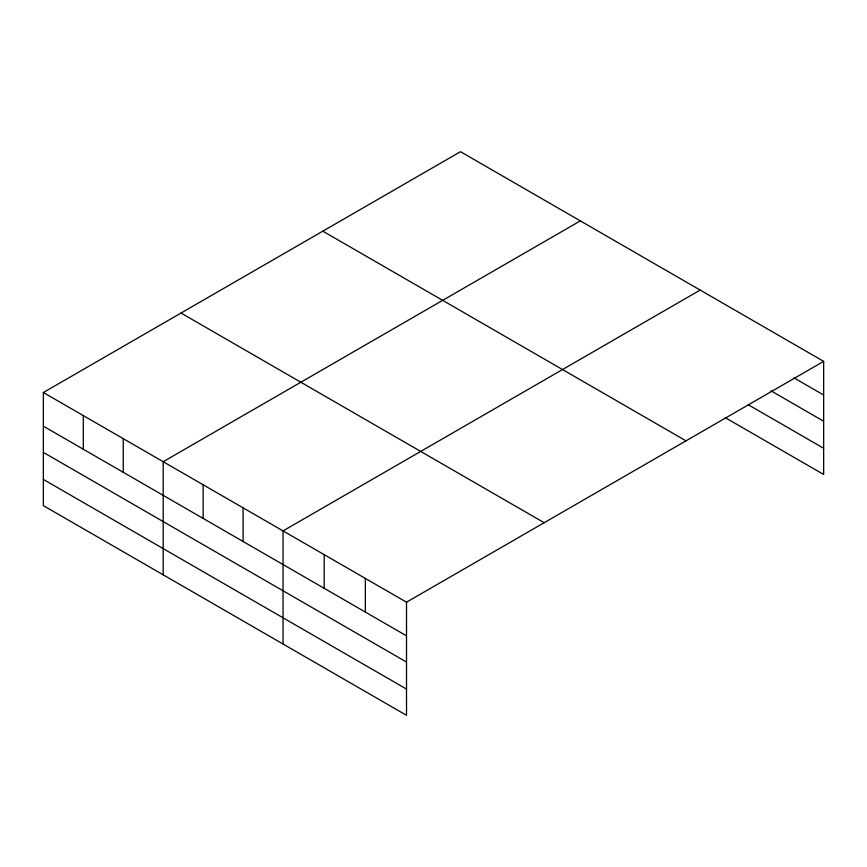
<?xml version="1.0" encoding="UTF-8"?>
<svg xmlns="http://www.w3.org/2000/svg" width="867" height="867" viewBox="0 0 867 867"><rect width="100%" height="100%" fill="white"/><g stroke="black" fill="none" stroke-linecap="round" stroke-linejoin="round"><path stroke-width="1.3" d="M725.321 417.71L823.65 474.477L823.65 361.366L460.485 151.692L43.35 392.523L43.35 505.634L406.515 715.308L406.515 602.186L43.35 392.523M580.326 220.879L163.191 461.71L163.191 574.832M700.178 290.077L283.043 530.897L283.043 644.018M406.515 602.186L823.65 361.366M793.923 377.849L823.65 395.005M771.056 390.876L823.65 421.232M748.188 404.694L823.65 448.261M322.827 231.164L685.992 440.837M181.008 313.041L544.173 522.714M43.35 426.163L406.515 635.836M43.35 452.39L406.515 662.063M43.35 479.418L406.515 689.081M365.354 578.43L365.354 612.08M324.193 554.663L324.193 588.314M243.096 507.834L243.096 541.485M203.138 484.772L203.138 518.423M123.244 438.648L123.244 472.298M83.297 415.586L83.297 449.236"/></g></svg>
